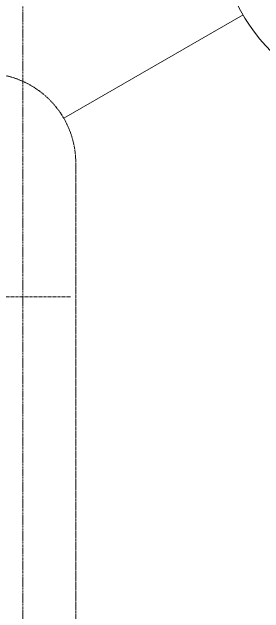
# Model space of a CAD drawing. Header units: inches. Extents: x -55396 to -733, y -290 to 853.
# Drawn here: x -22776.3 to -22708.8, y 261.2 to 422.3 of the extents above; entities that cross this region are included whole.
import ezdxf

# ---------------------------------------------------------------- set-up
doc = ezdxf.new("R2010")
doc.units = ezdxf.units.IN
doc.header["$MEASUREMENT"] = 0
for name, pattern in [('Dash', [0.25, 0.125, -0.125]), ('Dash Dot 3_16_', [0.3125, 0.1875, -0.0625, 0, -0.0625]), ('Grid Line 1_2_', [0.875, 0.5, -0.125, 0.125, -0.125])]:
    doc.linetypes.add(name, pattern=pattern)
for name, color, linetype, lineweight in [('A-ANNO-SYMB', 150, 'Continuous', 9), ('A-DETL', 90, 'Continuous', 9), ('S-GRID', 1, 'Continuous', 9)]:
    doc.layers.add(name, color=color, linetype=linetype, lineweight=lineweight)

# ---------------------------------------------------------------- blocks, each defined once
blk = doc.blocks.new('Section - Callout Head-19020-Section 13')
at = {"layer": 'A-ANNO-SYMB'}
blk.add_line((-22720.81, 445.63), (-22624.81, 445.63), dxfattribs=at)
for start, end in [(0, 180), (180, 360)]:
    blk.add_arc((-22672.81, 445.63), 48, start, end, dxfattribs=at)

msp = doc.modelspace()

# ---------------------------------------------------------------- linework, layer by layer
at = {"layer": 'A-ANNO-SYMB'}
msp.add_line((-22762.4, 393.87), (-22714.37, 421.62), dxfattribs=at)
at = {"layer": 'A-ANNO-SYMB', "linetype": 'Dash Dot 3_16_'}
msp.add_line((-22759.18, -6.57), (-22759.18, 381.86), dxfattribs=at)
msp.add_arc((-22783.18, 381.86), 24, 0, 90, dxfattribs=at)
at = {"layer": 'A-DETL', "linetype": 'Dash'}
msp.add_line((-22760.49, 346), (-22778.14, 346), dxfattribs=at)
at = {"layer": 'S-GRID', "linetype": 'Grid Line 1_2_'}
msp.add_line((-22773.39, -273.16), (-22773.39, 489.49), dxfattribs=at)

# ---------------------------------------------------------------- block references
at = {"layer": 'A-ANNO-SYMB'}
msp.add_blockref('Section - Callout Head-19020-Section 13', (0, 0), dxfattribs=at)

doc.saveas('drawing.dxf')
